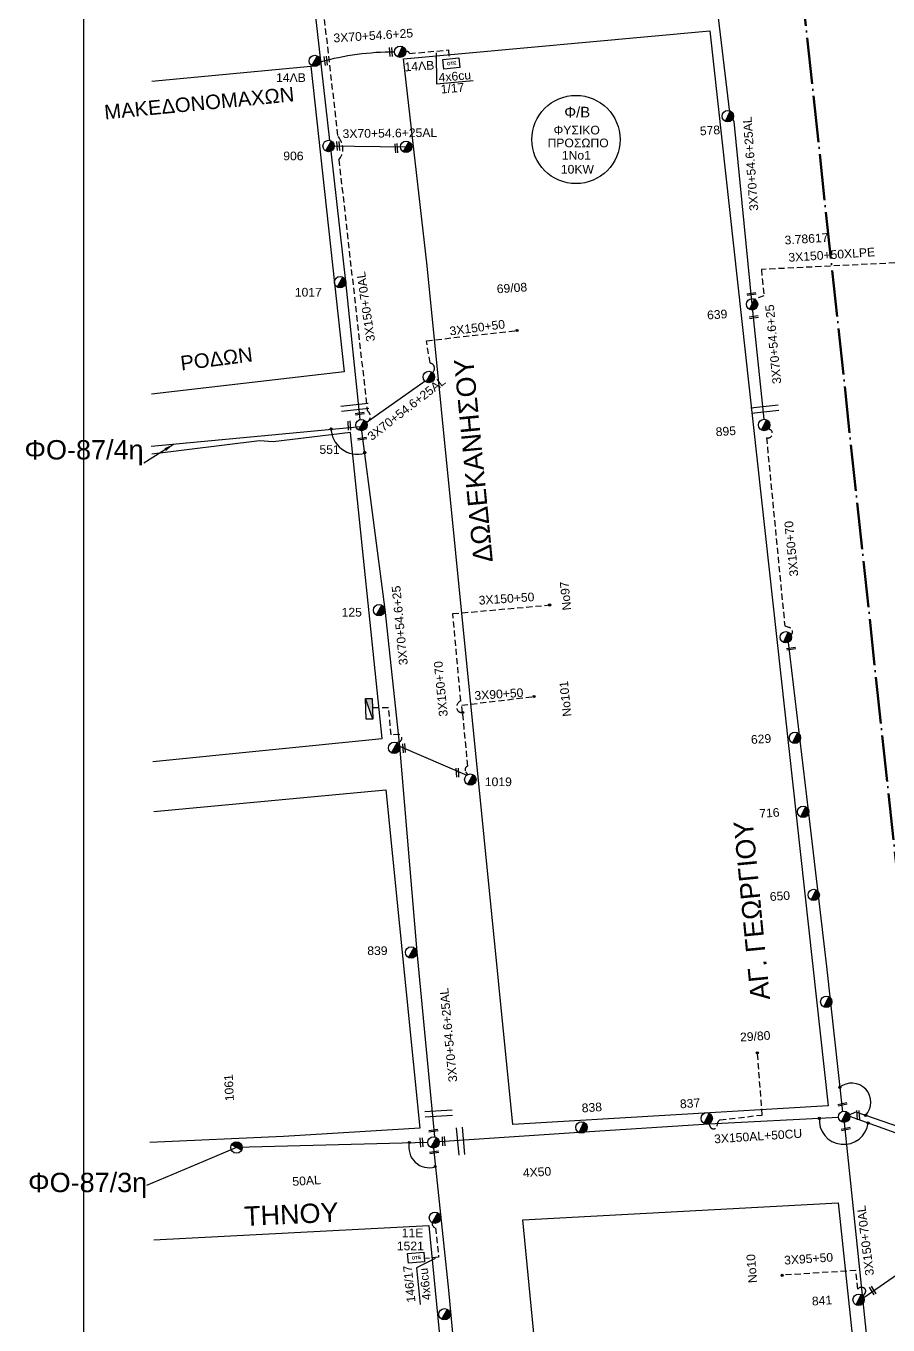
# Model space of a CAD drawing. Header units: millimetres. Extents: x 918 to 3138, y 719 to 1759.
# Drawn here: x 924.9 to 1103.3, y 1248.1 to 1516.9 of the extents above; entities that cross this region are included whole.
import ezdxf
from ezdxf.enums import TextEntityAlignment as Align

# ---------------------------------------------------------------- set-up
doc = ezdxf.new("R2010")
doc.units = ezdxf.units.MM
doc.header["$LTSCALE"] = 0.5
doc.linetypes.add('ACAD_ISO04W100', pattern=[30, 24, -3, 0, -3])
doc.linetypes.add('DASHED', pattern=[19.05, 12.7, -6.35])
for name, color, linetype in [('Pillar OTE', 7, 'Continuous'), ('Άγνωστα', 7, 'Continuous'), ('Γυμνά εναέρια ΧΤ (3Φ)   4x50AL', 7, 'Continuous'), ('Γυμνά εναέρια ΧΤ και ΦΟΠ (3Φ)   4x50+16AL', 7, 'Continuous'), ('Επιγραφές - Σχήματα', 7, 'Continuous'), ('Καλώδια ΧΤ   3x150+50AL', 7, 'DASHED'), ('Καλώδια ΧΤ   3x150+70AL', 7, 'DASHED'), ('Καλώδια ΧΤ   3x150AL+50CU', 7, 'DASHED'), ('Καλώδια ΧΤ   3x150AL+50XLPE', 7, 'DASHED'), ('Μηχανική τομή', 7, 'Continuous'), ('Στύλος ΦΜ', 7, 'Continuous'), ('Στύλος ΦΜ @ 1', 7, 'Continuous'), ('Συνδέσεις', 7, 'Continuous'), ('Συνεστραμμένα ΧΤ   3x70+54.6+25 AL', 7, 'SYN_LINE'), ('Τομή', 7, 'Continuous'), ('Υποσταθμοί', 7, 'Continuous'), ('Υπόβαθρο ΔΕΗ', 7, 'Continuous'), ('Υπόγεια καλώδια Παροχών ΧΤ   4x50AL', 7, 'DASHED'), ('Υπόγεια καλώδια Παροχών ΧΤ   4x6', 7, 'DASHED')]:
    doc.layers.add(name, color=color, linetype=linetype)
doc.styles.add('ar', font='ARIAL.TTF')
doc.styles.add('arial', font='ARIAL.TTF')
doc.styles.get("Standard").update_dxf_attribs({"font": 'ARIAL.TTF'})
doc.linetypes.add('SYN_LINE', pattern='A,0.5,-0.0001,["/\\/\\/\\/",Standard,S=0.1,R=0,X=0,Y=-0.05],-0.25', length=0.7501)
doc.dimstyles.new('ISO-25', dxfattribs={"dimtxt": 2.5, "dimasz": 2.5, "dimexe": 1.25, "dimexo": 0.625, "dimtad": 1, "dimtxsty": 'Standard', "dimcen": 2.5, "dimadec": 0, "dimazin": 0, "dimtfac": 1, "dimtmove": 0, "dimatfit": 3, "dimfxl": 1, "dimarcsym": 0})

# ---------------------------------------------------------------- blocks, each defined once
blk = doc.blocks.new('ΥΠΑΡΧΩΝ ΤΣΙΜΕΝΤΕΝΙΟΣ ΣΤΥΛΟΣ')
at = {"layer": 'Στύλος ΦΜ'}
blk.add_hatch(color=7, dxfattribs=at).paths.add_polyline_path([(-1.29, -2.28, 0.574793), (2.62, 0, 0.268822), (1.3, 2.27)])
at = {"layer": 'Στύλος ΦΜ', "color": 7}
blk.add_line((-1.29, -2.28), (1.3, 2.27), dxfattribs=at)
blk.add_circle((0, 0), 2.62, dxfattribs=at)
at = {"layer": 'Στύλος ΦΜ', "flags": 4}
for tag, p in [('ΑΡΙΘΜΟΣ', (-4.68, 8.05)), ('ΤΥΠΟΣ', (-4.91, 3.03))]:
    blk.add_attdef(tag, p, '', height=4, dxfattribs=at)
blk = doc.blocks.new('ΜΗΧΑΝΙΚΗ ΤΟΜΗ')
at = {"layer": 'Μηχανική τομή', "ltscale": 40}
for p, q in [((-1.89, 0.78), (1.89, 0.78)), ((1.89, 0), (-1.89, 0))]:
    blk.add_line(p, q, dxfattribs=at)
blk = doc.blocks.new('ΤΟΜΗ')
at = {"layer": 'Τομή', "ltscale": 40}
for p, q in [((-5.68, 0), (5.68, 0)), ((5.68, -2.33), (-5.68, -2.33))]:
    blk.add_line(p, q, dxfattribs=at)
blk = doc.blocks.new('υποσταθμος σε κλειστο χωρο')
at = {"layer": 'Υποσταθμοί', "ltscale": 40}
blk.add_hatch(color=256, dxfattribs=at).paths.add_polyline_path([(-9.5, -3.1), (9.5, -3.1), (9.5, 3.1)])
blk.add_lwpolyline([(-9.5, -3.1), (-9.5, 3.1), (9.5, 3.1), (9.5, -3.1)], close=True, dxfattribs=at)
blk.add_lwpolyline([(-9.5, -3.1), (9.5, 3.1)], dxfattribs=at)
blk = doc.blocks.new('ΥΠΑΡΧΩΝ ΥΠΟΣΤΑΘΜΟΣ ΣΕ ΚΛΕΙΣΤΟ ΧΩΡΟ')
at = {"layer": 'Υποσταθμοί'}
blk.add_blockref('υποσταθμος σε κλειστο χωρο', (0, 0), dxfattribs=at)
at = {"layer": 'Υποσταθμοί', "linetype": 'SYN_LINE', "ltscale": 40, "flags": 1}
for tag, p in [('ΜΕΤΑΣΧΗΜΑΤΙΣΜΟΣ', (10.7, 2.2)), ('ΙΣΧΥΣ', (10.6, -0.9)), ('ΑΡΙΘΜΟΣ', (10.8, -3.9))]:
    blk.add_attdef(tag, p, '', height=2, dxfattribs=at)
blk = doc.blocks.new('_ΣΥΝΔΕΣΗ')
at = {"layer": 'Συνδέσεις', "linetype": 'SYN_LINE', "ltscale": 40}
blk.add_hatch(color=256, dxfattribs=at).paths.add_polyline_path([(0.5, -0.01, 1), (-0.5, -0.01, 1)])
at = {"layer": 'Συνδέσεις'}
blk.add_circle((0, -0.01), 0.5, dxfattribs=at)
blk = doc.blocks.new('PILLAR ΟΤΕ')
at = {"layer": 'Pillar OTE', "ltscale": 40}
blk.add_lwpolyline([(-3.31, 2.02), (3.39, 2.02), (3.39, -1.99), (-3.31, -1.99)], close=True, dxfattribs=at)
at = {"layer": 'Pillar OTE', "insert": (-1.81, 0.71), "char_height": 1.3575, "width": 109.961, "attachment_point": 1}
blk.add_mtext('{\\fArial|b1|i0|c161|p34;OTE}', dxfattribs=at)

msp = doc.modelspace()

# ---------------------------------------------------------------- linework, layer by layer
at = {"layer": 'Άγνωστα', "color": 62, "linetype": 'DASHED', "ltscale": 0.2}
msp.add_lwpolyline([(1078.55, 1433.59), (1078.87, 1433.4, -0.880925), (1078.11, 1431.67), (1081.9, 1392.76), (1082.89, 1392.41, -0.640713), (1083.05, 1390.72, 3.717336)], format="xyb", dxfattribs=at)
at = {"layer": 'Άγνωστα', "color": 1, "linetype": 'DASHED', "ltscale": 0.2}
for points in [[(1016.3, 1361.98), (1015.92, 1362.52, -0.514714), (1016.34, 1363.74), (1015.26, 1374.82), (1015.02, 1374.82, -0.305885), (1014.13, 1375.42, -0.404161), (1014.86, 1377.24), (1013.24, 1395.28), (1033.24, 1397.08)], [(1001.56, 1368.59), (1002.08, 1368.74, 0.667558), (1002.25, 1370.26), (1000.49, 1370.18), (999.91, 1375.8), (996.45, 1375.76)]]:
    msp.add_lwpolyline(points, format="xyb", dxfattribs=at)
at = {"layer": 'Άγνωστα', "color": 62, "ltscale": 40}
msp.add_lwpolyline([(1082.62, 1389.32), (1087.11, 1351.66), (1090.52, 1322.23), (1093.86, 1292.18)], dxfattribs=at)
at = {"layer": 'Άγνωστα', "color": 1, "linetype": 'DASHED', "ltscale": 0.2}
msp.add_lwpolyline([(1015.26, 1374.82), (1015.08, 1376.34), (1030.04, 1378.13)], dxfattribs=at)
at = {"layer": 'Άγνωστα', "color": 30, "ltscale": 40}
for points in [[(1111.88, 1114.33), (1108.53, 1146.3), (1105.15, 1183.64), (1103.48, 1202.07), (1100.14, 1233.77), (1094.29, 1289.99)], [(1008.06, 1285.85), (968.48, 1284.78), (961.67, 1281.92), (949.83, 1276.95)], [(1009.24, 1284.67), (1012.32, 1255.25), (1017, 1204.91), (1021.35, 1160.28), (1026.04, 1110.67)]]:
    msp.add_lwpolyline(points, dxfattribs=at)
at = {"layer": 'Άγνωστα', "color": 30, "linetype": 'DASHED', "ltscale": 0.2}
msp.add_lwpolyline([(1098.1, 1254.01), (1098.53, 1254.67, 0.444069), (1098.25, 1255.74, 0.348129), (1097.01, 1255.5), (1096.61, 1259.34), (1081.41, 1258.37)], format="xyb", dxfattribs=at)
at = {"layer": 'Γυμνά εναέρια ΧΤ (3Φ)   4x50AL', "color": 5, "ltscale": 40}
for points in [[(1093, 1291.03), (1066.22, 1289.65)], [(1066.22, 1289.65), (1039.34, 1287.89), (1010.41, 1285.95)]]:
    msp.add_lwpolyline(points, dxfattribs=at)
at = {"layer": 'Γυμνά εναέρια ΧΤ και ΦΟΠ (3Φ)   4x50+16AL', "color": 30, "ltscale": 40}
msp.add_lwpolyline([(1098.25, 1253.76), (1132.48, 1277.5)], dxfattribs=at)
at = {"layer": 'Επιγραφές - Σχήματα'}
msp.add_lwpolyline([(936.87, 1745.25), (2965.33, 1745.25), (2965.33, 743.52), (936.87, 743.52)], close=True, dxfattribs=at)
at = {"layer": 'Επιγραφές - Σχήματα', "color": 1, "linetype": 'ACAD_ISO04W100', "lineweight": 60, "ltscale": 0.8}
msp.add_lwpolyline([(1061.96, 1743.03), (1145.77, 963.48)], dxfattribs=at)
at = {"layer": 'Επιγραφές - Σχήματα', "color": 202}
msp.add_circle((1038.7, 1493.41), 9.13, dxfattribs=at)
at = {"layer": 'Επιγραφές - Σχήματα', "ltscale": 0.2}
for centre, radius, start, end in [((993.46, 1433.68), 5.4, 179.0109, 286.6287), ((1095.77, 1294.16), 3.95, 316.3534, 130.0569), ((1094.1, 1290.5), 5.07, 174.297, 353.3211), ((1008.36, 1284.84), 4.24, 166.8989, 286.5586)]:
    msp.add_arc(centre, radius, start, end, dxfattribs=at)
at = {"layer": 'Καλώδια ΧΤ   3x150+50AL', "color": 1, "linetype": 'DASHED', "ltscale": 0.2}
msp.add_lwpolyline([(1009.07, 1445.12), (1009.32, 1445.57, 0.259504), (1009.32, 1446.57, 0.210539), (1008.53, 1447.16), (1007.77, 1451.76), (1026.51, 1453.89)], format="xyb", dxfattribs=at)
at = {"layer": 'Καλώδια ΧΤ   3x150+70AL', "color": 1, "ltscale": 0.2}
msp.add_lwpolyline([(984.87, 1528.48, -0.768999), (986.19, 1522.03), (989.42, 1494.01), (989.76, 1493.59, -0.363942), (989.66, 1489.21), (995.52, 1437.36), (995.79, 1437.06, -0.510684), (995.36, 1434.86)], format="xyb", dxfattribs=at)
at = {"layer": 'Καλώδια ΧΤ   3x150AL+50CU', "color": 5, "linetype": 'DASHED', "ltscale": 0.2}
msp.add_lwpolyline([(1066.18, 1289.73), (1066.47, 1289.09, 0.821925), (1067.92, 1289.42, -0.265925), (1068.51, 1290.52), (1077.24, 1291.52), (1076.25, 1304.41)], format="xyb", dxfattribs=at)
at = {"layer": 'Καλώδια ΧΤ   3x150AL+50XLPE', "color": 2, "ltscale": 0.2}
msp.add_lwpolyline([(1112.45, 1457.44), (1110.41, 1468.14), (1077.07, 1466.51), (1077.58, 1461.04), (1075.65, 1460.36)], dxfattribs=at)
at = {"layer": 'Συνεστραμμένα ΧΤ   3x70+54.6+25 AL', "color": 5, "ltscale": 20}
msp.add_line((987.53, 1492.07), (1003.57, 1491.91), dxfattribs=at)
at = {"layer": 'Συνεστραμμένα ΧΤ   3x70+54.6+25 AL', "color": 2, "ltscale": 20}
msp.add_lwpolyline([(1066.62, 1531.38), (1070.5, 1499.03), (1071.37, 1497.11), (1075.12, 1459.27), (1077.56, 1435.5)], dxfattribs=at)
at = {"layer": 'Συνεστραμμένα ΧΤ   3x70+54.6+25 AL', "color": 5, "ltscale": 20}
for points in [[(987.79, 1493.22), (984.41, 1523.18)], [(994.07, 1435.46), (991.08, 1464.03), (988.04, 1491.01)], [(1132.35, 1277.9), (1095.34, 1291.24)]]:
    msp.add_lwpolyline(points, dxfattribs=at)
at = {"layer": 'Συνεστραμμένα ΧΤ   3x70+54.6+25 AL', "color": 1, "ltscale": 20}
for points in [[(1007.5, 1443.37), (994.13, 1433.98), (950.79, 1429.88)], [(994.32, 1433.13), (999.14, 1396.12), (1002.23, 1367.84), (1005.79, 1325.28), (1009.41, 1287.01)], [(1002.23, 1367.84), (1016.13, 1361.87)]]:
    msp.add_lwpolyline(points, dxfattribs=at)
at = {"layer": 'Συνεστραμμένα ΧΤ   3x70+54.6+25 AL', "color": 62, "ltscale": 20}
msp.add_lwpolyline([(1095.27, 1291.56), (1096.6, 1292.16), (1132.3, 1279.83), (1132.76, 1279.21)], dxfattribs=at)
at = {"layer": 'Συνεστραμμένα ΧΤ   3x70+54.6+25 AL', "color": 5, "ltscale": 20}
msp.add_arc((1000.86, 1455.79), 55.71, 89.6972, 105.663, dxfattribs=at)
at = {"layer": 'Υπόβαθρο ΔΕΗ'}
for points in [[(1003.01, 1510.1), (1066.42, 1515.88), (1090.87, 1293.39), (1025.62, 1289.56), (1007.91, 1467.3), (1003.01, 1510.1)], [(950.94, 1505.5), (983.85, 1508.56), (990.73, 1445.3), (950.89, 1440.72)], [(1009.85, 1504.94), (1017.46, 1505.64)], [(951.2, 1364.7), (998.6, 1369.43), (992.04, 1432.78), (976.07, 1430.85), (973.24, 1431.05), (950.99, 1428.29)], [(951.35, 1354.33), (999.38, 1358.85), (1006.39, 1288.8), (978.18, 1287.04), (950.55, 1285.86)], [(1027.71, 1269.85), (1092.93, 1273.37), (1109.7, 1115.42), (1042.98, 1112.51), (1027.71, 1269.85)], [(951.37, 1265.66), (1008.3, 1268.68), (1023.48, 1112.16), (952.39, 1109.15), (950.42, 1124.69)], [(1005.74, 1259.92), (1006.48, 1252.31)]]:
    msp.add_lwpolyline(points, dxfattribs=at)
at = {"layer": 'Υπόγεια καλώδια Παροχών ΧΤ   4x6', "color": 5, "linetype": 'DASHED', "ltscale": 0.2}
msp.add_lwpolyline([(1003.5, 1511.58, -0.494352), (1004.26, 1511.2), (1012.3, 1511.94), (1012.47, 1510.08)], format="xyb", dxfattribs=at)
at = {"layer": 'Υπόγεια καλώδια Παροχών ΧΤ   4x6', "color": 1, "linetype": 'DASHED', "ltscale": 0.2}
msp.add_lwpolyline([(1008.96, 1269.24, 0.412952), (1009.66, 1268.17), (1010.29, 1262.1), (1007.37, 1261.8)], format="xyb", dxfattribs=at)

# ---------------------------------------------------------------- block references
at = {"layer": 'Pillar OTE'}
for p, xscale, yscale, zscale, rotation in [((1012.9, 1509.14), 0.5, 0.5, 0.5, 5.205117114541411), ((1005.62, 1261.98), 0.4999999999999999, 0.4999999999999999, 0.4999999999999999, 5.234353033473001)]:
    msp.add_blockref('PILLAR ΟΤΕ', p, dxfattribs=dict(at, xscale=xscale, yscale=yscale, zscale=zscale, rotation=rotation))
at = {"layer": 'Μηχανική τομή'}
for p, xscale, yscale, zscale, rotation in [((1000.2, 1511.5), 0.5, 0.5, 0.5, 273.8024657016215), ((986.74, 1509.67), 0.5, 0.5, 0.5, 277.6049314032503), ((989.32, 1492.06), 0.5, 0.5, 0.5, 273.8024657016215), ((1001.35, 1491.6), 0.5, 0.5, 0.5, 273.8024657016215), ((1074.99, 1461.63), 0.4999999999999996, 0.4999999999999996, 0.4999999999999996, 188.6150220215095), ((1075.49, 1456.85), 0.4999999999999996, 0.4999999999999996, 0.4999999999999996, 188.6150220215095), ((993.98, 1436.87), 0.4999999999999996, 0.4999999999999996, 0.4999999999999996, 188.6150220215095), ((991.61, 1434.19), 0.5, 0.5, 0.5, 273.8024657016215), ((994.45, 1431.7), 0.4999999999999996, 0.4999999999999996, 0.4999999999999996, 188.6150220215095), ((1083.18, 1388.22), 0.4999999999999943, 0.4999999999999943, 0.4999999999999943, 188.6150220215098), ((1002.93, 1367.43), 0.5, 0.5, 0.5, 273.8024657016215), ((1013.98, 1362.35), 0.5, 0.5, 0.5, 273.8024657016215), ((1093.8, 1293.92), 0.4999999999999996, 0.4999999999999996, 0.4999999999999996, 192.0566803972679), ((1096.9, 1291.49), 0.5, 0.5, 0.5, 273.8024657016215), ((1009.17, 1288.47), 0.4999999999999996, 0.4999999999999996, 0.4999999999999996, 188.6150220215095), ((1094.49, 1288.82), 0.4999999999999996, 0.4999999999999996, 0.4999999999999996, 192.0566803972679), ((1006.55, 1285.82), 0.5, 0.5, 0.5, 273.8024657016215), ((1011.13, 1286.07), 0.5, 0.5, 0.5, 273.8024657016215), ((1009.33, 1283.99), 0.4999999999999996, 0.4999999999999996, 0.4999999999999996, 188.6150220215095), ((1099.92, 1255.1), 0.5, 0.5, 0.5, 301.1821137796615)]:
    msp.add_blockref('ΜΗΧΑΝΙΚΗ ΤΟΜΗ', p, dxfattribs=dict(at, xscale=xscale, yscale=yscale, zscale=zscale, rotation=rotation))
at = {"layer": 'Στύλος ΦΜ @ 1', "ltscale": 40}
ref = msp.add_blockref('ΥΠΑΡΧΩΝ ΤΣΙΜΕΝΤΕΝΙΟΣ ΣΤΥΛΟΣ', (1002.33, 1511.58), dxfattribs=dict(at, xscale=0.449999999999818, yscale=0.449999999999818, zscale=0.449999999999818, rotation=3.833824537449723))
ref.add_attrib('ΤΥΠΟΣ', '14ΛΒ', (1003.3, 1507.51), dxfattribs={"layer": 'Στύλος ΦΜ', "height": 1.8, "rotation": 3.8338, "flags": 4})
ref = msp.add_blockref('ΥΠΑΡΧΩΝ ΤΣΙΜΕΝΤΕΝΙΟΣ ΣΤΥΛΟΣ', (984.66, 1509.67), dxfattribs=dict(at, xscale=0.4499999999998181, yscale=0.4499999999998181, zscale=0.4499999999998181))
ref.add_attrib('ΤΥΠΟΣ', '14ΛΒ', (976.66, 1505.32), dxfattribs={"layer": 'Στύλος ΦΜ', "height": 1.8, "flags": 4})
ref = msp.add_blockref('ΥΠΑΡΧΩΝ ΤΣΙΜΕΝΤΕΝΙΟΣ ΣΤΥΛΟΣ', (1070.12, 1498.24), dxfattribs=dict(at, xscale=0.449999999999818, yscale=0.449999999999818, zscale=0.449999999999818, rotation=3.833824537449723))
ref.add_attrib('ΤΥΠΟΣ', '578', (1064.39, 1494.26), dxfattribs={"layer": 'Στύλος ΦΜ', "height": 1.8, "rotation": 3.8338, "flags": 4})
ref = msp.add_blockref('ΥΠΑΡΧΩΝ ΤΣΙΜΕΝΤΕΝΙΟΣ ΣΤΥΛΟΣ', (987.53, 1492.07), dxfattribs=dict(at, xscale=0.4499999999998181, yscale=0.4499999999998181, zscale=0.4499999999998181))
ref.add_attrib('ΤΥΠΟΣ', '906', (978.15, 1489.11), dxfattribs={"layer": 'Στύλος ΦΜ', "height": 1.8, "flags": 4})
at = {"layer": 'Στύλος ΦΜ @ 1', "ltscale": 40, "xscale": 0.4499999999998181, "yscale": 0.4499999999998181, "zscale": 0.4499999999998181}
for p in [(1003.56, 1491.91), (1008.26, 1444.26), (1001.1, 1367.5), (1009.24, 1285.85), (1011.51, 1250.28)]:
    msp.add_blockref('ΥΠΑΡΧΩΝ ΤΣΙΜΕΝΤΕΝΙΟΣ ΣΤΥΛΟΣ', p, dxfattribs=at)
at = {"layer": 'Στύλος ΦΜ @ 1', "ltscale": 40}
ref = msp.add_blockref('ΥΠΑΡΧΩΝ ΤΣΙΜΕΝΤΕΝΙΟΣ ΣΤΥΛΟΣ', (989.91, 1463.87), dxfattribs=dict(at, xscale=0.4499999999998181, yscale=0.4499999999998181, zscale=0.4499999999998181))
ref.add_attrib('ΤΥΠΟΣ', '1017', (980.54, 1460.91), dxfattribs={"layer": 'Στύλος ΦΜ', "height": 1.8, "flags": 4})
ref = msp.add_blockref('ΥΠΑΡΧΩΝ ΤΣΙΜΕΝΤΕΝΙΟΣ ΣΤΥΛΟΣ', (1075.13, 1459.3), dxfattribs=dict(at, xscale=0.449999999999818, yscale=0.449999999999818, zscale=0.449999999999818, rotation=3.833824537449723))
ref.add_attrib('ΤΥΠΟΣ', '639', (1065.89, 1456.16), dxfattribs={"layer": 'Στύλος ΦΜ', "height": 1.8, "rotation": 3.8338, "flags": 4})
ref = msp.add_blockref('ΥΠΑΡΧΩΝ ΤΣΙΜΕΝΤΕΝΙΟΣ ΣΤΥΛΟΣ', (994.32, 1434.31), dxfattribs=dict(at, xscale=0.4499999999998181, yscale=0.4499999999998181, zscale=0.4499999999998181))
ref.add_attrib('ΤΥΠΟΣ', '551', (985.64, 1428.35), dxfattribs={"layer": 'Στύλος ΦΜ', "height": 1.8, "flags": 4})
ref = msp.add_blockref('ΥΠΑΡΧΩΝ ΤΣΙΜΕΝΤΕΝΙΟΣ ΣΤΥΛΟΣ', (1077.63, 1434.33), dxfattribs=dict(at, xscale=0.449999999999818, yscale=0.449999999999818, zscale=0.449999999999818, rotation=3.833824537449723))
ref.add_attrib('ΤΥΠΟΣ', '895', (1067.67, 1432), dxfattribs={"layer": 'Στύλος ΦΜ', "height": 1.8, "rotation": 3.8338, "flags": 4})
ref = msp.add_blockref('ΥΠΑΡΧΩΝ ΤΣΙΜΕΝΤΕΝΙΟΣ ΣΤΥΛΟΣ', (997.97, 1396), dxfattribs=dict(at, xscale=0.4499999999998181, yscale=0.4499999999998181, zscale=0.4499999999998181))
ref.add_attrib('ΤΥΠΟΣ', '125', (990.22, 1394.68), dxfattribs={"layer": 'Στύλος ΦΜ', "height": 1.8, "flags": 4})
at = {"layer": 'Στύλος ΦΜ @ 1', "ltscale": 40, "xscale": 0.449999999999818, "yscale": 0.449999999999818, "zscale": 0.449999999999818, "rotation": 3.833824537449723}
for p in [(1082.12, 1390.39), (1090.49, 1314.94), (1094.17, 1291.16)]:
    msp.add_blockref('ΥΠΑΡΧΩΝ ΤΣΙΜΕΝΤΕΝΙΟΣ ΣΤΥΛΟΣ', p, dxfattribs=at)
at = {"layer": 'Στύλος ΦΜ @ 1', "ltscale": 40}
ref = msp.add_blockref('ΥΠΑΡΧΩΝ ΤΣΙΜΕΝΤΕΝΙΟΣ ΣΤΥΛΟΣ', (1084, 1369.58), dxfattribs=dict(at, xscale=0.449999999999818, yscale=0.449999999999818, zscale=0.449999999999818, rotation=3.833824537449723))
ref.add_attrib('ΤΥΠΟΣ', '629', (1074.96, 1368.31), dxfattribs={"layer": 'Στύλος ΦΜ', "height": 1.8, "rotation": 3.8338, "flags": 4})
ref = msp.add_blockref('ΥΠΑΡΧΩΝ ΤΣΙΜΕΝΤΕΝΙΟΣ ΣΤΥΛΟΣ', (1016.85, 1360.94), dxfattribs=dict(at, xscale=0.4499999999998181, yscale=0.4499999999998181, zscale=0.4499999999998181))
ref.add_attrib('ΤΥΠΟΣ', '1019', (1019.85, 1359.58), dxfattribs={"layer": 'Στύλος ΦΜ', "height": 1.8, "flags": 4})
ref = msp.add_blockref('ΥΠΑΡΧΩΝ ΤΣΙΜΕΝΤΕΝΙΟΣ ΣΤΥΛΟΣ', (1085.71, 1354.28), dxfattribs=dict(at, xscale=0.449999999999818, yscale=0.449999999999818, zscale=0.449999999999818, rotation=3.833824537449723))
ref.add_attrib('ΤΥΠΟΣ', '716', (1076.68, 1353.01), dxfattribs={"layer": 'Στύλος ΦΜ', "height": 1.8, "rotation": 3.8338, "flags": 4})
ref = msp.add_blockref('ΥΠΑΡΧΩΝ ΤΣΙΜΕΝΤΕΝΙΟΣ ΣΤΥΛΟΣ', (1087.89, 1337.07), dxfattribs=dict(at, xscale=0.449999999999818, yscale=0.449999999999818, zscale=0.449999999999818, rotation=3.833824537449723))
ref.add_attrib('ΤΥΠΟΣ', '650', (1078.86, 1335.8), dxfattribs={"layer": 'Στύλος ΦΜ', "height": 1.8, "rotation": 3.8338, "flags": 4})
ref = msp.add_blockref('ΥΠΑΡΧΩΝ ΤΣΙΜΕΝΤΕΝΙΟΣ ΣΤΥΛΟΣ', (1004.62, 1325.17), dxfattribs=dict(at, xscale=0.4499999999998181, yscale=0.4499999999998181, zscale=0.4499999999998181))
ref.add_attrib('ΤΥΠΟΣ', '839', (995.53, 1324.63), dxfattribs={"layer": 'Στύλος ΦΜ', "height": 1.8, "flags": 4})
ref = msp.add_blockref('ΥΠΑΡΧΩΝ ΤΣΙΜΕΝΤΕΝΙΟΣ ΣΤΥΛΟΣ', (968.48, 1284.78), dxfattribs=dict(at, xscale=0.449999999999818, yscale=0.449999999999818, zscale=0.449999999999818, rotation=92.540212418091))
ref.add_attrib('ΤΥΠΟΣ', '1061', (967.94, 1294.42), dxfattribs={"layer": 'Στύλος ΦΜ', "height": 1.8, "rotation": 92.5402, "flags": 4})
ref = msp.add_blockref('ΥΠΑΡΧΩΝ ΤΣΙΜΕΝΤΕΝΙΟΣ ΣΤΥΛΟΣ', (1039.85, 1288.95), dxfattribs=dict(at, xscale=0.449999999999818, yscale=0.449999999999818, zscale=0.449999999999818, rotation=3.833824537449723))
ref.add_attrib('ΤΥΠΟΣ', '838', (1039.96, 1292.05), dxfattribs={"layer": 'Στύλος ΦΜ', "height": 1.8, "rotation": 3.8338, "flags": 4})
ref = msp.add_blockref('ΥΠΑΡΧΩΝ ΤΣΙΜΕΝΤΕΝΙΟΣ ΣΤΥΛΟΣ', (1065.75, 1290.83), dxfattribs=dict(at, xscale=0.449999999999818, yscale=0.449999999999818, zscale=0.449999999999818, rotation=3.833824537449723))
ref.add_attrib('ΤΥΠΟΣ', '837', (1060.27, 1292.9), dxfattribs={"layer": 'Στύλος ΦΜ', "height": 1.8, "rotation": 3.8338, "flags": 4})
ref = msp.add_blockref('ΥΠΑΡΧΩΝ ΤΣΙΜΕΝΤΕΝΙΟΣ ΣΤΥΛΟΣ', (1009.54, 1270.26), dxfattribs=dict(at, xscale=0.4499999999998181, yscale=0.4499999999998181, zscale=0.4499999999998181))
ref.add_attrib('ΤΥΠΟΣ', '11Ε', (1002.65, 1266.23), dxfattribs={"layer": 'Στύλος ΦΜ', "height": 1.8, "flags": 4})
ref.add_attrib('ΑΡΙΘΜΟΣ', '1521', (1001.64, 1263.52), dxfattribs={"layer": 'Στύλος ΦΜ', "height": 1.8, "flags": 4})
ref = msp.add_blockref('ΥΠΑΡΧΩΝ ΤΣΙΜΕΝΤΕΝΙΟΣ ΣΤΥΛΟΣ', (1097.17, 1253.28), dxfattribs=dict(at, xscale=0.449999999999818, yscale=0.449999999999818, zscale=0.449999999999818, rotation=3.833824537449723))
ref.add_attrib('ΤΥΠΟΣ', '841', (1087.57, 1252.09), dxfattribs={"layer": 'Στύλος ΦΜ', "height": 1.8, "rotation": 3.8338, "flags": 4})
at = {"layer": 'Συνδέσεις', "xscale": 0.4500000000000455, "yscale": 0.4500000000000455, "zscale": 0.4500000000000455}
for p in [(1026.51, 1453.9), (988.07, 1433.49), (995.01, 1428.59), (1033.25, 1397.09), (1030.04, 1378.13), (1015.26, 1374.82), (1076.21, 1304.39), (1093.3, 1297.24), (1089.04, 1290.83), (1098.63, 1291.44), (1099.14, 1289.87), (1004.22, 1285.83), (1009.58, 1280.87), (1081.37, 1258.35)]:
    msp.add_blockref('_ΣΥΝΔΕΣΗ', p, dxfattribs=at)
at = {"layer": 'Τομή'}
for p, xscale, yscale, zscale, rotation in [((992.91, 1438.56), 0.5, 0.5, 0.5, 6.345076586097208), ((1077.73, 1438.2), 0.5, 0.5, 0.5, 6.345076586097208), ((1010.27, 1292.39), 0.4999999999999998, 0.4999999999999998, 0.4999999999999998, 3.545975908835903), ((1015.42, 1286.16), 0.5, 0.5, 0.5, 275.0480859189501)]:
    msp.add_blockref('ΤΟΜΗ', p, dxfattribs=dict(at, xscale=xscale, yscale=yscale, zscale=zscale, rotation=rotation))
at = {"layer": 'Υποσταθμοί', "xscale": 0.2250000000000071, "yscale": 0.2250000000000071, "zscale": 0.2250000000000071, "rotation": 91.34856765602122}
msp.add_blockref('ΥΠΑΡΧΩΝ ΥΠΟΣΤΑΘΜΟΣ ΣΕ ΚΛΕΙΣΤΟ ΧΩΡΟ', (995.92, 1375.57), dxfattribs=at)

# ---------------------------------------------------------------- texts
at = {"layer": 'Άγνωστα', "ltscale": 40, "char_height": 1.8, "width": 17.1868, "attachment_point": 1, "style": 'arial'}
for s, insert, rotation in [('3X70+54.6+25', (1079.38, 1442.74), 95.3946), ('3X150+70', (1082.92, 1402.89), 95.5967), ('3X150+50', (1018.52, 1398.93), 3.7269), ('3X150+70', (1010.4, 1373.88), 95.5967), ('3X90+50', (1017.64, 1379.21), 3.7269), ('50AL', (979.98, 1278.64), 3.7269), ('3X95+50', (1081.71, 1262.35), 3.7269)]:
    msp.add_mtext(s, dxfattribs=dict(at, insert=insert, rotation=rotation))
at = {"layer": 'Γυμνά εναέρια ΧΤ (3Φ)   4x50AL', "ltscale": 40, "insert": (1027.66, 1280.42), "char_height": 1.8, "width": 17.1868, "attachment_point": 1, "rotation": 3.7269, "style": 'arial'}
msp.add_mtext('4X50', dxfattribs=at)
at = {"layer": 'Επιγραφές - Σχήματα', "color": 1, "style": 'ar'}
for s, height, p in [('Φ/Β', 2.2, (1038.96, 1499.12)), ('ΦΥΣΙΚΟ ', 1.8, (1039.21, 1495.36)), ('1Νο1', 1.8, (1038.79, 1490.14)), ('10KW', 1.8, (1039, 1487.26))]:
    msp.add_text(s, height=height, dxfattribs=at).set_placement(p, align=Align.MIDDLE)
at = {"layer": 'Επιγραφές - Σχήματα', "char_height": 3, "width": 90.8081, "attachment_point": 1, "style": 'arial'}
for s, insert, rotation in [('MAKEΔONOMAXΩN', (940.98, 1500.54), 5.4969), ('POΔΩN', (956.7, 1448.58), 7.2495)]:
    msp.add_mtext(s, dxfattribs=dict(at, insert=insert, rotation=rotation))
at = {"layer": 'Επιγραφές - Σχήματα', "color": 1, "insert": (1032.82, 1493.6), "char_height": 1.8, "width": 12.958, "attachment_point": 1}
msp.add_mtext('ΠΡΟΣΩΠΟ', dxfattribs=at)
at = {"layer": 'Επιγραφές - Σχήματα', "ltscale": 40, "char_height": 1.8, "width": 17.1868, "attachment_point": 1, "style": 'arial'}
for s, insert, rotation in [('3.78617', (1081.8, 1473.47), 3.7269), ('69/08', (1022.26, 1463.38), 3.7269), ('Νο97', (1035.94, 1395.87), 95.5967), ('Νο101', (1035.97, 1373.88), 95.5967), ('29/80', (1072.59, 1308.52), 3.7269), ('Νο10', (1074.38, 1256.67), 94.2347)]:
    msp.add_mtext(s, dxfattribs=dict(at, insert=insert, rotation=rotation))
at = {"layer": 'Επιγραφές - Σχήματα', "char_height": 4, "attachment_point": 1}
for s, insert, width, rotation in [('ΔΩΔΕΚΑΝΗΣΟΥ', (1017.53, 1405.66), 15.1545, 95.5348), ('ΑΓ. ΓΕΩΡΓΙΟΥ', (1074.87, 1315.09), 39.8081, 95.5348), ('ΤΗΝΟΥ', (969.95, 1272.56), 15.1545, 2.5517)]:
    msp.add_mtext(s, dxfattribs=dict(at, insert=insert, width=width, rotation=rotation))
at = {"layer": 'Επιγραφές - Σχήματα', "char_height": 4, "width": 15.1545, "attachment_point": 1}
for s, insert in [('ΦΟ-87/4η', (924.61, 1431.2)), ('ΦΟ-87/3η', (925.36, 1279.56))]:
    msp.add_mtext(s, dxfattribs=dict(at, insert=insert))
at = {"layer": 'Καλώδια ΧΤ   3x150+50AL', "ltscale": 40, "insert": (1012.45, 1454.64), "char_height": 1.8, "width": 17.1868, "attachment_point": 1, "rotation": 7.3844, "style": 'arial'}
msp.add_mtext('3X150+50', dxfattribs=at)
at = {"layer": 'Καλώδια ΧΤ   3x150+70AL', "ltscale": 0.2, "char_height": 1.8, "width": 17.1868, "attachment_point": 1, "style": 'arial'}
for insert, rotation in [((995.37, 1451.47), 98.2272), ((1098.59, 1258.17), 97.1275)]:
    msp.add_mtext('3X150+70AL', dxfattribs=dict(at, insert=insert, rotation=rotation))
at = {"layer": 'Καλώδια ΧΤ   3x150AL+50CU', "ltscale": 0.2, "insert": (1067.23, 1287.45), "char_height": 1.8, "width": 17.1868, "attachment_point": 1, "rotation": 3.7269, "style": 'arial'}
msp.add_mtext('3X150AL+50CU', dxfattribs=at)
at = {"layer": 'Καλώδια ΧΤ   3x150AL+50XLPE', "ltscale": 40, "insert": (1082.59, 1469.89), "char_height": 1.8, "width": 17.1868, "attachment_point": 1, "rotation": 3.7269, "style": 'arial'}
msp.add_mtext('3X150+50XLPE', dxfattribs=at)
at = {"layer": 'Συνεστραμμένα ΧΤ   3x70+54.6+25 AL', "ltscale": 40, "char_height": 1.8, "width": 17.1868, "attachment_point": 1, "style": 'arial'}
for insert, rotation in [((988.48, 1515.3), 3.7269), ((1002.12, 1384.55), 95.3946)]:
    msp.add_mtext('3X70+54.6+25', dxfattribs=dict(at, insert=insert, rotation=rotation))
at = {"layer": 'Συνεστραμμένα ΧΤ   3x70+54.6+25 AL', "ltscale": 20, "char_height": 1.8, "width": 17.1868, "attachment_point": 1, "style": 'arial'}
for insert, rotation in [((1074.63, 1478.57), 94.1529), ((990.41, 1495.51), 0.7536), ((995.35, 1432.41), 37.9468), ((1012.37, 1298.24), 95.5462)]:
    msp.add_mtext('3X70+54.6+25AL', dxfattribs=dict(at, insert=insert, rotation=rotation))
at = {"layer": 'Υπόγεια καλώδια Παροχών ΧΤ   4x50AL', "color": 7, "ltscale": 0.2, "char_height": 1.8, "attachment_point": 1}
for s, insert, rotation in [('4x6cu', (1010.22, 1507.12), 5), ('1/17', (1010.64, 1504.71), 5), ('146/17', (1003.73, 1252.63), 96), ('4x6cu', (1006.94, 1253.09), 96)]:
    msp.add_mtext_dynamic_manual_height_columns(s, width=1.8, gutter_width=12.5, heights=[0.118], dxfattribs=dict(at, insert=insert, rotation=rotation))

# ---------------------------------------------------------------- leaders
at = {"layer": 'Επιγραφές - Σχήματα', "ltscale": 40}
for points, override in [([(1009.77, 1511.34), (1009.85, 1504.94)], {"dimasz": 1, "dimtad": 0}), ([(955.44, 1430.32), (949.33, 1426.45)], {"dimasz": 2, "dimtad": 0}), ([(1009.56, 1261.85), (1005.74, 1259.92)], {"dimasz": 0.5, "dimtad": 0})]:
    msp.add_leader(points, dimstyle='ISO-25', override=override, dxfattribs=at)

doc.saveas('drawing.dxf')
